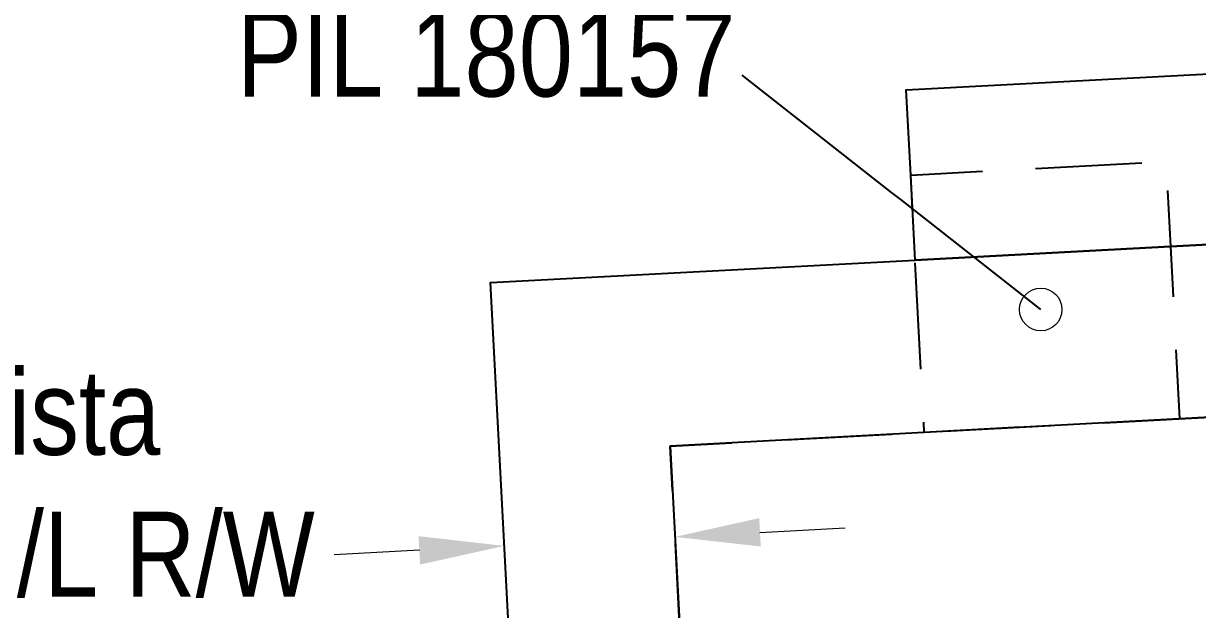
# Model space of a CAD drawing. Extents: x 383425 to 391668, y 6055101 to 6059545.
# Drawn here: x 386157.2 to 386295.1, y 6058856.2 to 6058925 of the extents above; entities that cross this region are included whole.
import ezdxf

# ---------------------------------------------------------------- set-up
doc = ezdxf.new("R2010")
doc.units = 0
doc.header["$LTSCALE"] = 5
doc.header["$PDMODE"] = 35
doc.header["$PDSIZE"] = 20
doc.linetypes.add('foc-ACCESSROAD', pattern=[3.75, 2.5, -1.25])
doc.layers.get('Defpoints').update_dxf_attribs({"color": 9})
doc.layers.add('C-RW', color=13, linetype='Continuous')
doc.layers.add('C-WS', color=13, linetype='foc-ACCESSROAD')
doc.layers.add('C-RW-T', color=13, linetype='Continuous', lineweight=9)
doc.layers.add('C-WS-T', color=13, linetype='Continuous', lineweight=9)
doc.styles.add('80CG', font='ARIALN.TTF', dxfattribs={"height": 10})
doc.dimstyles.new('Compass 5 000', dxfattribs={"dimscale": 5, "dimtxt": 9, "dimasz": 2, "dimexe": 0.2, "dimexo": 0.0625, "dimgap": 0.5, "dimtad": 0, "dimtih": 1, "dimtoh": 1, "dimzin": 0, "dimdsep": 46, "dimtxsty": '80CG', "dimcen": 0.1, "dimse1": 1, "dimse2": 1, "dimclrd": 256, "dimclrt": 256, "dimaunit": 1, "dimadec": 4, "dimazin": 0, "dimtfac": 0.06, "dimtofl": 0, "dimtmove": 0, "dimatfit": 1, "dimfxl": 0.2, "dimtolj": 1, "dimtzin": 0, "dimlwd": -1, "dimarcsym": 0})

# ---------------------------------------------------------------- blocks, each defined once
blk = doc.blocks.new('*D114')
at = {"layer": 'C-RW-T', "transparency": 16777216}
for p, q in [((386243.74, 6058865.25), (386253.73, 6058865.78)), ((386203.72, 6058863.14), (386193.73, 6058862.61))]:
    blk.add_line(p, q, dxfattribs=at)
for points in [[(386243.65, 6058866.92), (386243.83, 6058863.59), (386233.75, 6058864.72)], [(386203.63, 6058864.8), (386203.81, 6058861.47), (386213.71, 6058863.66)]]:
    blk.add_solid(points, dxfattribs=at)
at = {"layer": 'Defpoints', "color": 0, "transparency": 16777216}
for p in [(386213.71, 6058863.66), (386233.95, 6058861.01), (386213.9, 6058859.95)]:
    blk.add_point(p, dxfattribs=at)
at = {"layer": 'C-RW-T', "transparency": 16777216, "insert": (386154.19, 6058862.61), "char_height": 10, "attachment_point": 5, "style": '80CG'}
blk.add_mtext('\\A1;Nuvista\\P20.00 P/L R/W\\PPLA 170241', dxfattribs=at)

msp = doc.modelspace()

# ---------------------------------------------------------------- linework, layer by layer
at = {"layer": 'C-RW', "flags": 128}
for points in [[(385741.991, 6058754.01), (385902.365, 6058708.524), (385902.873, 6058755.97), (385902.997, 6058766.249), (385903.567, 6058771.239), (385919.308, 6058766.785), (385927.986, 6058764.331), (385966.06, 6058757.458), (385973.628, 6058756.092), (386021.154, 6058752.079), (386073.729, 6058752.197), (386143.465, 6058755.861), (386141.921, 6058785.809), (386217.611, 6058789.784), (386212.07, 6058894.59), (386261.972, 6058897.215), (386291.977, 6058898.794), (386317.987, 6058900.163), (386318.003, 6058920.199), (386318.019, 6058939.323), (386318.528, 6059313.637), (386315.384, 6059369.547), (386309.605, 6059472.355)], [(386338.505, 6059314.036), (386337.957, 6058939.143), (386337.927, 6058921.248), (386337.895, 6058901.21), (386337.865, 6058880.985), (386293.04, 6058878.588), (386263.036, 6058876.982), (386233.193, 6058875.386), (386233.816, 6058863.547), (386238.444, 6058775.668), (386157.808, 6058771.429), (386158.846, 6058751.545), (386159.371, 6058741.511), (386074.127, 6058737.239)], [(386583.351, 6058766.597), (386360.164, 6058752.273), (386359.766, 6058752.248), (386359.156, 6058762.011), (386352.894, 6058875.798), (386352.683, 6058881.651), (386351.586, 6058901.931), (386337.895, 6058901.21), (386317.987, 6058900.163), (386291.977, 6058898.794), (386261.972, 6058897.215), (386261.446, 6058907.205), (386260.92, 6058917.196), (386318.003, 6058920.199), (386337.927, 6058921.248), (386352.861, 6058922.034), (386370.712, 6058922.973)]]:
    msp.add_lwpolyline(points, dxfattribs=at)
at = {"layer": 'C-WS', "flags": 128}
for points in [[(386293.04, 6058878.588), (386263.036, 6058876.982), (386261.972, 6058897.215), (386261.446, 6058907.205), (386291.451, 6058908.785), (386291.977, 6058898.794), (386293.04, 6058878.588)], [(386179.014, 6058742.542), (386159.371, 6058741.511), (386158.846, 6058751.545), (386157.808, 6058771.429), (386238.444, 6058775.668), (386233.193, 6058875.386), (386337.852, 6058880.985), (386352.683, 6058881.651), (386352.843, 6058875.787), (386359.155, 6058762.012), (386239.195, 6058755.434), (386188.769, 6058753.06), (386179.014, 6058742.542)]]:
    msp.add_lwpolyline(points, close=True, dxfattribs=at)

# ---------------------------------------------------------------- texts
at = {"layer": 'C-WS-T', "insert": (386211.58, 6058938.01), "char_height": 9.9962, "width": 58.1406, "attachment_point": 5, "style": '80CG'}
msp.add_mtext('Nuvista\\PRiser Site\\PPIL 180157', dxfattribs=at)

# ---------------------------------------------------------------- dimensions: what is measured, and where the dimension line sits
at = {"layer": 'C-RW-T'}
dim = msp.add_linear_dim(base=(386213.705, 6058863.665), p1=(386233.95, 6058861.01), p2=(386213.901, 6058859.95), angle=183.02637, text='Nuvista\\P20.00 P/L R/W\\PPLA 170241', dimstyle='Compass 5 000', dxfattribs=at)
dim.commit()
dim.dimension.update_dxf_attribs({"geometry": '*D114', "text_midpoint": (386154.193, 6058862.609), "dimtype": 161})

# ---------------------------------------------------------------- leaders
at = {"layer": 'C-WS-T', "path_type": 1}
msp.add_leader([(386276.723, 6058891.417), (386241.648, 6058918.923)], dimstyle='Compass 5 000', override={"dimasz": 1, "dimgap": 0.5, "dimtad": 0, "dimldrblk": 'DotBlank'}, dxfattribs=at)

doc.saveas('drawing.dxf')
